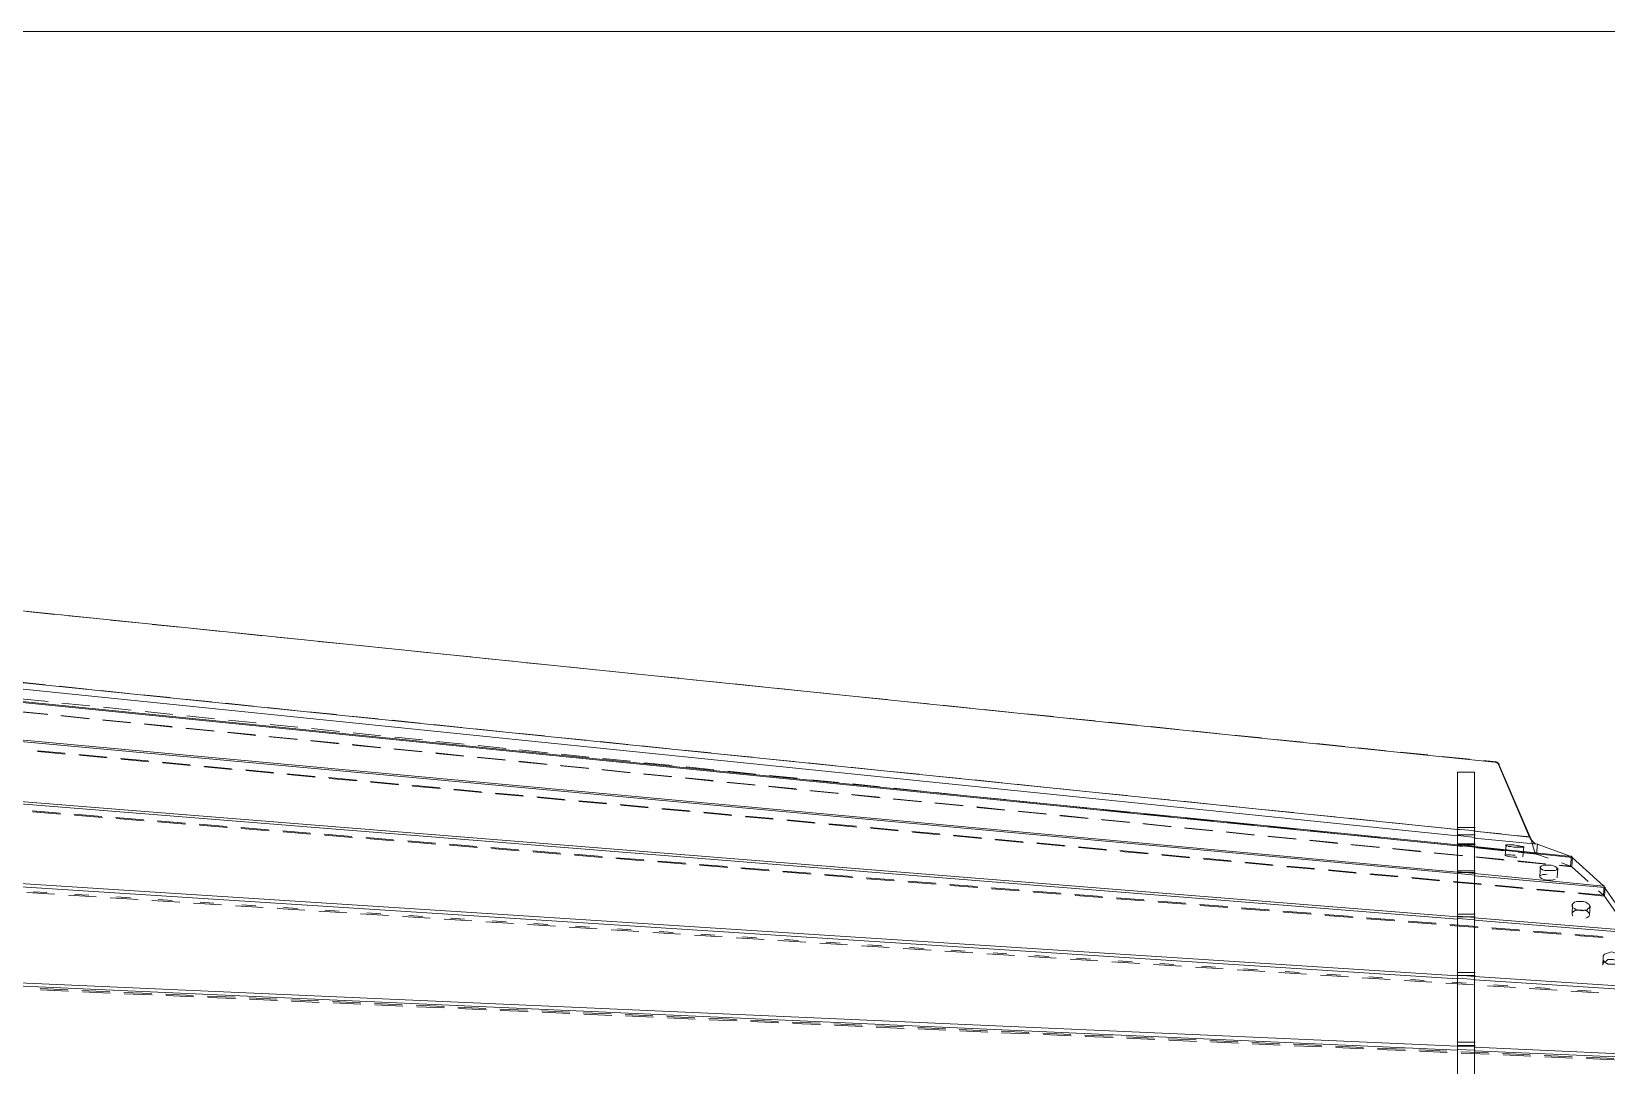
# Model space of a CAD drawing. Header units: millimetres. Extents: x 3 to 591, y 5 to 206.
# Drawn here: x 66 to 137.7, y 157.7 to 204.8 of the extents above; entities that cross this region are included whole.
import ezdxf

# ---------------------------------------------------------------- set-up
doc = ezdxf.new("R2010")
doc.units = ezdxf.units.MM

msp = doc.modelspace()

# ---------------------------------------------------------------- linework, layer by layer
at = {"color": 9, "lineweight": 0, "true_color": 0xc0c0c0}
msp.add_lwpolyline([(291.994167, 204.822778), (4.974167, 204.822778)], dxfattribs=at)
at = {"color": 7, "lineweight": 0}
for points in [[(55.068611, 179.493333), (132.644444, 171.520556)], [(65.806442, 178.38529), (67.069828, 178.255843)], [(67.701521, 178.19112), (68.964906, 178.061674)], [(69.596599, 177.996951), (70.859985, 177.867504)], [(71.491678, 177.802781), (72.755064, 177.673335)], [(73.386757, 177.608612), (74.650142, 177.479165)], [(75.281835, 177.414442), (76.545221, 177.284996)], [(77.176914, 177.220272), (78.4403, 177.090826)], [(79.071993, 177.026103), (80.335378, 176.896657)], [(80.967071, 176.831933), (82.230457, 176.702487)], [(82.86215, 176.637764), (84.125536, 176.508317)], [(130.951111, 168.451389), (55.068611, 176.2125)], [(130.951111, 168.169167), (55.068611, 175.930278)], [(84.757229, 176.443594), (86.020615, 176.314148)], [(86.652307, 176.249425), (87.915693, 176.119978)], [(88.547386, 176.055255), (89.810772, 175.925809)], [(90.442465, 175.861086), (91.705851, 175.731639)], [(55.068611, 175.330556), (130.951111, 167.745833)], [(130.951111, 167.710556), (55.068611, 175.295278)], [(65.368163, 175.175233), (66.631548, 175.045786)], [(92.337543, 175.666916), (93.600929, 175.53747)], [(94.232622, 175.472747), (95.496008, 175.3433)], [(96.127701, 175.278577), (97.391087, 175.149131)], [(98.022779, 175.084407), (99.286165, 174.954961)], [(66.758446, 174.280057), (65.49506, 174.409505)], [(67.263241, 174.981062), (68.526627, 174.851614)], [(69.15832, 174.786891), (70.421705, 174.657443)], [(71.053398, 174.592719), (72.316784, 174.463272)], [(72.948477, 174.398548), (74.211862, 174.269101)], [(99.917858, 174.890238), (101.181244, 174.760791)], [(101.812937, 174.696068), (103.076323, 174.566622)], [(103.708015, 174.501899), (104.971401, 174.372452)], [(65.444137, 173.833731), (66.707848, 173.707497)], [(66.741086, 173.689198), (65.477375, 173.815431)], [(67.339703, 173.64438), (68.603414, 173.518146)], [(68.636652, 173.499848), (67.372941, 173.626081)], [(68.653524, 174.085886), (67.390139, 174.215333)], [(70.548603, 173.891714), (69.285217, 174.021162)], [(72.443681, 173.697543), (71.180296, 173.826991)], [(74.33876, 173.503372), (73.075374, 173.632819)], [(74.843555, 174.204377), (76.106941, 174.074929)], [(76.738634, 174.010206), (78.002019, 173.880758)], [(78.633712, 173.816034), (79.897098, 173.686587)], [(80.528791, 173.621863), (81.792176, 173.492416)], [(105.603094, 174.307729), (106.86648, 174.178283)], [(107.498173, 174.11356), (108.761559, 173.984113)], [(109.393252, 173.91939), (110.656637, 173.789944)], [(111.28833, 173.725221), (112.551716, 173.595774)], [(55.068611, 173.496111), (130.951111, 166.511111)], [(130.951111, 166.440556), (55.068611, 173.425556)], [(69.235269, 173.455029), (70.49898, 173.328795)], [(70.532218, 173.310498), (69.268507, 173.436731)], [(71.130835, 173.265678), (72.394546, 173.139444)], [(72.427784, 173.121148), (71.164074, 173.247381)], [(73.026402, 173.076327), (74.290112, 172.950093)], [(74.323351, 172.931797), (73.05964, 173.058031)], [(76.233838, 173.3092), (74.970453, 173.438648)], [(78.128917, 173.115029), (76.865531, 173.244477)], [(80.023995, 172.920858), (78.76061, 173.050305)], [(82.423869, 173.427692), (83.687255, 173.298244)], [(84.318948, 173.233521), (85.582333, 173.104073)], [(86.214026, 173.039349), (87.477412, 172.909902)], [(113.183409, 173.531051), (114.446795, 173.401605)], [(115.078488, 173.336881), (116.341873, 173.207435)], [(116.973566, 173.142712), (118.236952, 173.013266)], [(118.868645, 172.948542), (120.132031, 172.819096)], [(74.921968, 172.886976), (76.185679, 172.760743)], [(76.218917, 172.742447), (74.955206, 172.868681)], [(76.817534, 172.697626), (78.081245, 172.571392)], [(78.114483, 172.553097), (76.850772, 172.679331)], [(78.7131, 172.508275), (79.976811, 172.382041)], [(80.01005, 172.363747), (78.746339, 172.48998)], [(80.608667, 172.318924), (81.872377, 172.19269)], [(81.905616, 172.174397), (80.641905, 172.30063)], [(81.919074, 172.726686), (80.655688, 172.856134)], [(83.814152, 172.532515), (82.550767, 172.661963)], [(85.709231, 172.338344), (84.445845, 172.467791)], [(87.604309, 172.144172), (86.340924, 172.27362)], [(88.109105, 172.845178), (89.37249, 172.715731)], [(90.004183, 172.651007), (91.267569, 172.52156)], [(91.899262, 172.456836), (93.162647, 172.327388)], [(93.79434, 172.262665), (95.057726, 172.133217)], [(120.763724, 172.754373), (122.027109, 172.624926)], [(122.658802, 172.560203), (123.922188, 172.430757)], [(124.553881, 172.366034), (125.817267, 172.236587)], [(66.256727, 172.041499), (67.52135, 171.924758)], [(67.552291, 171.892626), (66.287668, 172.009367)], [(68.153662, 171.866388), (69.418285, 171.749646)], [(69.449225, 171.717514), (68.184602, 171.834255)], [(70.050596, 171.691276), (71.315219, 171.574534)], [(71.34616, 171.542402), (70.081537, 171.659143)], [(71.947531, 171.516164), (73.212154, 171.399423)], [(73.243094, 171.36729), (71.978471, 171.484031)], [(82.504233, 172.129573), (83.767944, 172.003339)], [(83.801182, 171.985047), (82.537471, 172.11128)], [(84.399799, 171.940222), (85.66351, 171.813988)], [(85.696748, 171.795696), (84.433038, 171.92193)], [(86.295365, 171.750871), (87.559076, 171.624638)], [(87.592315, 171.606346), (86.328604, 171.73258)], [(88.190931, 171.561521), (89.454642, 171.435287)], [(89.487881, 171.416996), (88.22417, 171.54323)], [(89.499388, 171.950001), (88.236002, 172.079449)], [(91.394466, 171.75583), (90.131081, 171.885277)], [(93.289545, 171.561658), (92.026159, 171.691106)], [(95.184623, 171.367487), (93.921238, 171.496935)], [(95.689419, 172.068493), (96.952804, 171.939046)], [(97.584497, 171.874322), (98.847883, 171.744875)], [(99.479576, 171.680151), (100.742961, 171.550703)], [(101.374654, 171.48598), (102.63804, 171.356532)], [(126.44896, 172.171864), (127.712345, 172.042418)], [(128.344038, 171.977695), (129.607424, 171.848248)], [(130.239117, 171.783525), (131.502503, 171.654079)], [(132.134196, 171.589355), (132.723043, 171.529022)], [(132.820833, 171.414722), (132.820833, 171.45), (132.785556, 171.45), (132.785556, 171.485278), (132.750278, 171.485278), (132.750278, 171.520556), (132.715, 171.520556), (132.679722, 171.520556), (132.644444, 171.520556)], [(132.676371, 171.546908), (132.722938, 171.529269)], [(132.750278, 171.485278), (132.715, 171.520556)], [(132.722973, 171.529093), (132.749078, 171.524507), (132.77342, 171.517098)], [(132.750278, 171.485278), (132.785556, 171.485278), (132.820833, 171.45), (132.856111, 171.45), (132.856111, 171.414722), (132.856111, 171.379444)], [(73.844466, 171.341052), (75.109089, 171.224311)], [(75.140029, 171.192178), (73.875406, 171.30892)], [(75.7414, 171.16594), (77.006023, 171.049199)], [(77.036964, 171.017066), (75.772341, 171.133808)], [(77.638335, 170.990828), (78.902958, 170.874087)], [(78.933898, 170.841955), (77.669275, 170.958696)], [(79.535269, 170.815716), (80.799892, 170.698975)], [(80.830833, 170.666843), (79.56621, 170.783584)], [(90.086498, 171.37217), (91.350208, 171.245936)], [(91.383447, 171.227646), (90.119736, 171.353879)], [(91.982064, 171.182819), (93.245775, 171.056585)], [(93.279013, 171.038296), (92.015303, 171.164529)], [(93.87763, 170.993468), (95.141341, 170.867234)], [(95.17458, 170.848946), (93.910869, 170.975179)], [(95.773196, 170.804117), (97.036907, 170.677883)], [(97.070146, 170.659596), (95.806435, 170.785829)], [(97.079702, 171.173316), (95.816316, 171.302763)], [(98.97478, 170.979145), (97.711395, 171.108592)], [(100.869859, 170.784973), (99.606473, 170.914421)], [(103.269733, 171.291808), (104.533118, 171.162361)], [(105.164811, 171.097637), (106.428197, 170.96819)], [(107.05989, 170.903466), (108.323275, 170.774018)], [(130.951111, 171.061944), (131.727222, 171.061944)], [(130.951111, 157.056667), (130.951111, 157.903333), (130.951111, 158.75), (130.951111, 159.561389), (130.951111, 160.3375), (130.951111, 161.113611), (130.951111, 161.854444), (130.951111, 162.595278), (130.951111, 163.300833), (130.951111, 163.971111), (130.951111, 164.606111), (130.951111, 165.241111), (130.951111, 165.840833), (130.951111, 166.405278), (130.951111, 166.969722), (130.951111, 167.463611), (130.951111, 167.9575), (130.951111, 168.380833), (130.951111, 168.804167), (130.951111, 169.192222), (130.951111, 169.545), (130.951111, 169.8625), (130.951111, 170.109444), (130.951111, 170.356389), (130.951111, 170.568056), (130.951111, 170.744444), (130.951111, 170.885556), (130.951111, 170.991389), (130.951111, 171.061944)], [(131.727222, 157.056667), (131.727222, 157.903333), (131.727222, 158.75), (131.727222, 159.561389), (131.727222, 160.3375), (131.727222, 161.113611), (131.727222, 161.854444), (131.727222, 162.595278), (131.727222, 163.300833), (131.727222, 163.971111), (131.727222, 164.606111), (131.727222, 165.241111), (131.727222, 165.840833), (131.727222, 166.405278), (131.727222, 166.969722), (131.727222, 167.463611), (131.727222, 167.9575), (131.727222, 168.380833), (131.727222, 168.804167), (131.727222, 169.192222), (131.727222, 169.545), (131.727222, 169.8625), (131.727222, 170.109444), (131.727222, 170.356389), (131.727222, 170.568056), (131.727222, 170.744444), (131.727222, 170.885556), (131.727222, 170.991389), (131.727222, 171.061944)], [(132.820833, 171.414722), (134.231944, 168.098611)], [(132.856111, 171.379444), (132.820833, 171.414722)], [(134.267222, 168.098611), (132.856111, 171.379444)], [(55.068611, 170.568056), (130.951111, 164.465)], [(130.951111, 164.359167), (55.068611, 170.462222)], [(81.432204, 170.640604), (82.696827, 170.523863)], [(82.727767, 170.491731), (81.463144, 170.608472)], [(83.329138, 170.465492), (84.593762, 170.348751)], [(84.624702, 170.316619), (83.360079, 170.43336)], [(85.226073, 170.290381), (86.490696, 170.173639)], [(86.521636, 170.141507), (85.257013, 170.258248)], [(87.123008, 170.115269), (88.387631, 169.998527)], [(88.418571, 169.966395), (87.153948, 170.083136)], [(97.668762, 170.614766), (98.932473, 170.488532)], [(98.965712, 170.470245), (97.702001, 170.596479)], [(99.564329, 170.425416), (100.828039, 170.299182)], [(100.861279, 170.280895), (99.597568, 170.407129)], [(101.459895, 170.236065), (102.723606, 170.109831)], [(102.756845, 170.091545), (101.493134, 170.217779)], [(102.764937, 170.590802), (101.501552, 170.720249)], [(103.355461, 170.046714), (104.619172, 169.92048)], [(104.652411, 169.902195), (103.3887, 170.028428)], [(104.660016, 170.396631), (103.39663, 170.526078)], [(106.555094, 170.202459), (105.291709, 170.331907)], [(108.450173, 170.008288), (107.186787, 170.137735)], [(108.954968, 170.709295), (110.218354, 170.579847)], [(110.850047, 170.515123), (112.113432, 170.385676)], [(112.745125, 170.320952), (114.008511, 170.191505)], [(114.640204, 170.126781), (115.903589, 169.997333)], [(89.019942, 169.940157), (90.284565, 169.823416)], [(90.315506, 169.791283), (89.050883, 169.908025)], [(90.916877, 169.765045), (92.1815, 169.648304)], [(92.21244, 169.616171), (90.947817, 169.732913)], [(92.813811, 169.589933), (94.078434, 169.473192)], [(94.109375, 169.44106), (92.844752, 169.557801)], [(94.710746, 169.414821), (95.975369, 169.29808)], [(96.006309, 169.265948), (94.741686, 169.382689)], [(105.251027, 169.857363), (106.514738, 169.731129)], [(106.547977, 169.712845), (105.284267, 169.839078)], [(107.146593, 169.668012), (108.410304, 169.541778)], [(108.443544, 169.523495), (107.179833, 169.649728)], [(109.04216, 169.478661), (110.30587, 169.352427)], [(110.33911, 169.334144), (109.075399, 169.460378)], [(110.345251, 169.814117), (109.081866, 169.943564)], [(112.24033, 169.619945), (110.976944, 169.749393)], [(114.135408, 169.425774), (112.872023, 169.555221)], [(116.030487, 169.231603), (114.767101, 169.36105)], [(116.535282, 169.93261), (117.798668, 169.803162)], [(118.430361, 169.738438), (119.693746, 169.608991)], [(120.325439, 169.544267), (121.588825, 169.41482)], [(122.220518, 169.350096), (123.483903, 169.220648)], [(66.035795, 169.297819), (67.30174, 169.196409)], [(67.330297, 169.15195), (66.064353, 169.253358)], [(67.934712, 169.145704), (69.200657, 169.044294)], [(69.229215, 168.999838), (67.96327, 169.101246)], [(69.833629, 168.993589), (71.099574, 168.892178)], [(71.128132, 168.847725), (69.862187, 168.949134)], [(71.732546, 168.841473), (72.998491, 168.740063)], [(73.027049, 168.695613), (71.761104, 168.797021)], [(73.631464, 168.689358), (74.897408, 168.587948)], [(74.925967, 168.5435), (73.660022, 168.644909)], [(96.607681, 169.239709), (97.872304, 169.122968)], [(97.903244, 169.090836), (96.638621, 169.207577)], [(98.504615, 169.064597), (99.769238, 168.947856)], [(99.800179, 168.915724), (98.535556, 169.032465)], [(100.40155, 168.889486), (101.666173, 168.772744)], [(101.697113, 168.740612), (100.43249, 168.857353)], [(102.298484, 168.714374), (103.563107, 168.597632)], [(103.594048, 168.5655), (102.329425, 168.682241)], [(110.937726, 169.289311), (112.201437, 169.163077)], [(112.234676, 169.144794), (110.970965, 169.271028)], [(112.833292, 169.09996), (114.097003, 168.973726)], [(114.130243, 168.955444), (112.866532, 169.081678)], [(114.728858, 168.910609), (115.992569, 168.784375)], [(116.025809, 168.766094), (114.762098, 168.892327)], [(116.624425, 168.721258), (117.888135, 168.595024)], [(117.921375, 168.576744), (116.657664, 168.702977)], [(117.925565, 169.037431), (116.66218, 169.166879)], [(119.820644, 168.84326), (118.557258, 168.972707)], [(121.715722, 168.649089), (120.452337, 168.778536)], [(124.115596, 169.155925), (125.378982, 169.026477)], [(126.010675, 168.961754), (127.27406, 168.832306)], [(127.905753, 168.767582), (129.169139, 168.638135)], [(75.530381, 168.537243), (76.796325, 168.435833)], [(76.824884, 168.391388), (75.558939, 168.492796)], [(77.429298, 168.385128), (78.695242, 168.283718)], [(78.723801, 168.239275), (77.457856, 168.340684)], [(79.328215, 168.233013), (80.594159, 168.131603)], [(80.622718, 168.087163), (79.356774, 168.188571)], [(81.227132, 168.080898), (82.493077, 167.979488)], [(82.521636, 167.935051), (81.255691, 168.036459)], [(83.126049, 167.928783), (84.391994, 167.827373)], [(84.420553, 167.782938), (83.154608, 167.884346)], [(104.195419, 168.539262), (105.460042, 168.42252)], [(105.490982, 168.390388), (104.226359, 168.50713)], [(106.092353, 168.36415), (107.356977, 168.247409)], [(107.387917, 168.215276), (106.123294, 168.332018)], [(107.989288, 168.189038), (109.253911, 168.072297)], [(109.284852, 168.040164), (108.020228, 168.156906)], [(109.886223, 168.013926), (111.150846, 167.897185)], [(111.181786, 167.865053), (109.917163, 167.981794)], [(118.519991, 168.531907), (119.783702, 168.405673)], [(119.816941, 168.387394), (118.553231, 168.513627)], [(120.415557, 168.342556), (121.679268, 168.216322)], [(121.712508, 168.198043), (120.448797, 168.324277)], [(122.311123, 168.153205), (123.574834, 168.026972)], [(123.608074, 168.008693), (122.344363, 168.134927)], [(123.610801, 168.454917), (122.347415, 168.584365)], [(124.206689, 167.963855), (125.4704, 167.837621)], [(125.50364, 167.819343), (124.239929, 167.945577)], [(125.505879, 168.260746), (124.242494, 168.390194)], [(127.400958, 168.066575), (126.137572, 168.196022)], [(129.296036, 167.872403), (128.032651, 168.001851)], [(129.800832, 168.573411), (131.064217, 168.443964)], [(131.756644, 168.386196), (130.981591, 168.465571)], [(131.756644, 168.094766), (130.981591, 168.174141)], [(130.981626, 168.537114), (131.756679, 168.537114)], [(130.981626, 168.203562), (131.756679, 168.203562)], [(131.69591, 168.37924), (132.959296, 168.249792)], [(134.231944, 168.098611), (131.727222, 168.380833)], [(134.584722, 167.781111), (131.727222, 168.063333)], [(133.590989, 168.185069), (134.278829, 168.114592)], [(134.231944, 168.098611), (134.3025, 167.992778), (134.408333, 167.886944), (134.478889, 167.816389), (134.584722, 167.781111)], [(134.267222, 168.098611), (134.231944, 168.098611)], [(134.267222, 168.098611), (134.267222, 168.028056)], [(134.286942, 168.06418), (134.337742, 167.887791)], [(134.293857, 168.056243), (134.351007, 167.836109), (134.418035, 167.594809), (134.484357, 167.420537), (134.555265, 167.333401)], [(85.024966, 167.776668), (86.290911, 167.675258)], [(86.31947, 167.630826), (85.053525, 167.732234)], [(86.923883, 167.624553), (88.189828, 167.523143)], [(88.218387, 167.478713), (86.952443, 167.580122)], [(88.8228, 167.472438), (90.088745, 167.371028)], [(90.117305, 167.326601), (88.85136, 167.428009)], [(90.721717, 167.320323), (91.987662, 167.218913)], [(92.016222, 167.174488), (90.750277, 167.275897)], [(92.620634, 167.168208), (93.886579, 167.066798)], [(111.783157, 167.838814), (113.04778, 167.722073)], [(113.078721, 167.689941), (111.814098, 167.806682)], [(113.680092, 167.663702), (114.944715, 167.546961)], [(114.975655, 167.514829), (113.711032, 167.63157)], [(115.577026, 167.48859), (116.841649, 167.371849)], [(116.87259, 167.339717), (115.607967, 167.456458)], [(117.473961, 167.313479), (118.738584, 167.196737)], [(118.769524, 167.164605), (117.504901, 167.281346)], [(126.102256, 167.774504), (127.365966, 167.64827)], [(127.399207, 167.629993), (126.135496, 167.756226)], [(127.997822, 167.585153), (129.261533, 167.458919)], [(129.294773, 167.440643), (128.031062, 167.566876)], [(129.893388, 167.395802), (131.157099, 167.269568)], [(131.190339, 167.251293), (129.926628, 167.377526)], [(131.191115, 167.678232), (129.927729, 167.80768)], [(131.756644, 167.645256), (130.981591, 167.722515)], [(130.981626, 167.797762), (131.756679, 167.797762)], [(130.981626, 167.761567), (131.756679, 167.684309)], [(130.981626, 167.758851), (131.756679, 167.758851)], [(131.727222, 167.675278), (136.136944, 167.216667)], [(136.172222, 167.181389), (131.727222, 167.64)], [(131.788954, 167.206451), (133.052665, 167.080217)], [(133.085905, 167.061943), (131.822194, 167.188176)], [(133.086193, 167.484061), (131.822808, 167.613508)], [(133.1728, 167.743046), (133.130114, 167.272794)], [(133.130466, 167.270359), (133.142461, 167.282707), (133.189027, 167.290821), (133.26558, 167.293996), (133.365416, 167.292232), (133.480069, 167.285529), (133.581391, 167.276181)], [(133.651603, 167.183291), (133.635291, 167.183929), (133.517464, 167.193101), (133.400694, 167.205801), (133.294861, 167.221323), (133.210194, 167.238257), (133.15375, 167.25519), (133.130466, 167.270359)], [(134.55523, 167.333542), (133.717886, 167.419337)], [(133.926756, 167.200509), (133.969443, 167.670762)], [(135.087674, 167.141764), (134.55523, 167.333507)], [(134.597951, 167.803618), (134.555265, 167.333366)], [(134.584722, 167.781111), (136.136944, 167.216667)], [(136.104983, 166.775412), (136.147669, 167.245665)], [(136.136944, 167.216667), (136.172222, 167.181389)], [(136.193495, 167.202026), (136.161392, 166.754704)], [(136.172222, 167.181389), (137.618611, 165.876111)], [(55.068611, 166.652222), (130.951111, 161.783889)], [(130.951111, 161.642778), (55.068611, 166.511111)], [(93.915139, 167.022376), (92.649194, 167.123784)], [(94.519551, 167.016093), (95.785496, 166.914683)], [(95.814057, 166.870264), (94.548112, 166.971672)], [(96.418468, 166.863978), (97.684413, 166.762568)], [(97.712974, 166.718151), (96.447029, 166.819559)], [(98.317385, 166.711863), (99.58333, 166.610453)], [(99.611891, 166.566039), (98.345946, 166.667447)], [(100.216302, 166.559748), (101.482247, 166.458338)], [(101.510808, 166.413926), (100.244864, 166.515335)], [(119.370896, 167.138367), (120.635519, 167.021625)], [(120.666459, 166.989493), (119.401836, 167.106234)], [(121.26783, 166.963255), (122.532453, 166.846513)], [(122.563394, 166.814381), (121.298771, 166.931123)], [(123.164765, 166.788143), (124.429388, 166.671402)], [(124.460328, 166.639269), (123.195705, 166.756011)], [(125.061699, 166.613031), (126.326322, 166.49629)], [(126.357263, 166.464158), (125.09264, 166.580899)], [(126.958634, 166.437919), (128.223257, 166.321178)], [(131.756644, 166.369541), (130.981591, 166.441155)], [(130.981626, 166.573094), (131.756679, 166.573094)], [(130.981626, 166.516897), (131.756679, 166.445283)], [(130.981626, 166.497247), (131.756679, 166.497247)], [(131.727222, 166.440556), (137.618611, 165.876111)], [(133.68452, 167.0171), (134.948231, 166.890867)], [(134.981472, 166.872592), (133.717761, 166.998826)], [(134.730349, 166.752588), (134.698246, 166.305265)], [(135.496088, 166.247833), (135.528191, 166.695155)], [(135.580087, 166.82775), (136.105089, 166.775306)], [(136.161286, 166.754739), (135.613327, 166.809476)], [(136.104983, 166.775412), (135.685115, 166.926614)], [(136.104983, 166.775412), (136.161427, 166.754598)], [(136.907276, 166.081899), (136.161321, 166.754775)], [(102.11522, 166.407633), (103.381164, 166.306223)], [(103.409726, 166.261814), (102.143781, 166.363222)], [(104.014137, 166.255518), (105.280081, 166.154108)], [(105.308643, 166.109701), (104.042698, 166.21111)], [(105.913054, 166.103403), (107.178998, 166.001993)], [(107.20756, 165.957589), (105.941615, 166.058997)], [(107.811971, 165.951288), (109.077915, 165.849878)], [(109.106477, 165.805477), (107.840533, 165.906885)], [(109.710888, 165.799173), (110.976832, 165.697763)], [(111.005395, 165.653364), (109.73945, 165.754772)], [(128.254197, 166.289046), (126.989574, 166.405787)], [(128.855569, 166.262807), (130.120192, 166.146066)], [(130.151132, 166.113934), (128.886509, 166.230675)], [(130.752503, 166.087695), (132.017126, 165.970954)], [(132.048067, 165.938822), (130.783444, 166.055563)], [(137.653889, 165.805556), (131.727222, 166.334722)], [(132.649438, 165.912583), (133.914061, 165.795842)], [(133.945001, 165.76371), (132.680378, 165.880451)], [(134.546372, 165.737472), (135.810995, 165.62073)], [(134.698211, 166.298245), (134.712322, 166.336345), (134.761005, 166.369153), (134.839322, 166.393848), (134.940569, 166.407959), (135.040689, 166.410109)], [(135.401754, 166.172165), (135.306753, 166.150784), (135.197391, 166.142317), (135.078858, 166.145845), (134.962441, 166.161014), (134.857666, 166.186062), (134.774058, 166.219576), (134.719378, 166.258028), (134.698211, 166.298245)], [(137.601713, 165.455494), (137.633816, 165.902816)], [(137.618611, 165.876111), (137.653889, 165.805556)], [(137.653889, 165.805556), (139.029722, 163.83)], [(137.677701, 165.822948), (137.655124, 165.421134)], [(67.050126, 165.503579), (65.78271, 165.584547)], [(66.073054, 165.618634), (66.706762, 165.578152)], [(68.95125, 165.382127), (67.683834, 165.463095)], [(67.974179, 165.497189), (68.607887, 165.456707)], [(70.852375, 165.260676), (69.584959, 165.341644)], [(69.875304, 165.375744), (70.509012, 165.335262)], [(72.7535, 165.139224), (71.486083, 165.220192)], [(71.776429, 165.254299), (72.410137, 165.213818)], [(74.654624, 165.017773), (73.387208, 165.09874)], [(73.677554, 165.132854), (74.311262, 165.092373)], [(75.578679, 165.01141), (76.212387, 164.970928)], [(111.609805, 165.647058), (112.87575, 165.545648)], [(112.904312, 165.501252), (111.638367, 165.60266)], [(113.508722, 165.494943), (114.774667, 165.393533)], [(114.803229, 165.349139), (113.537284, 165.450548)], [(115.407639, 165.342828), (116.673584, 165.241418)], [(116.702147, 165.197027), (115.436202, 165.298435)], [(117.306556, 165.190713), (118.572501, 165.089303)], [(118.601064, 165.044914), (117.335119, 165.146323)], [(119.205473, 165.038598), (120.471418, 164.937188)], [(135.841936, 165.588598), (134.577313, 165.705339)], [(136.193883, 165.012617), (136.171305, 164.610803)], [(136.443307, 165.56236), (137.601713, 165.455424)], [(137.655265, 165.421204), (136.474247, 165.530228)], [(137.601713, 165.455494), (137.378791, 165.656577)], [(137.601713, 165.455494), (137.655335, 165.421275)], [(138.15778, 164.69716), (137.655406, 165.421098)], [(76.555749, 164.896321), (75.288332, 164.977289)], [(78.456873, 164.774869), (77.189457, 164.855837)], [(77.479804, 164.889965), (78.113512, 164.849483)], [(80.357998, 164.653418), (79.090581, 164.734385)], [(79.380929, 164.76852), (80.014637, 164.728038)], [(82.259122, 164.531966), (80.991706, 164.612934)], [(81.282054, 164.647075), (81.915762, 164.606593)], [(84.160247, 164.410514), (82.89283, 164.491482)], [(83.183179, 164.52563), (83.816887, 164.485149)], [(86.061371, 164.289063), (84.793955, 164.370031)], [(85.084304, 164.404185), (85.718012, 164.363704)], [(120.499981, 164.892802), (119.234036, 164.99421)], [(121.10439, 164.886483), (122.370335, 164.785073)], [(122.398898, 164.74069), (121.132954, 164.842098)], [(123.003307, 164.734368), (124.269252, 164.632958)], [(124.297816, 164.588577), (123.031871, 164.689985)], [(124.902224, 164.582253), (126.168169, 164.480843)], [(126.196733, 164.436465), (124.930788, 164.537873)], [(126.801141, 164.430138), (128.067086, 164.328728)], [(128.09565, 164.284352), (126.829705, 164.385761)], [(131.756644, 164.327946), (130.981591, 164.390035)], [(130.981626, 164.587273), (131.756679, 164.587273)], [(130.981626, 164.498831), (131.756679, 164.436742)], [(130.981626, 164.478406), (131.756679, 164.478406)], [(131.727222, 164.429722), (139.029722, 163.83)], [(139.065, 163.724167), (131.727222, 164.323889)], [(136.209621, 164.517176), (136.191025, 164.537743), (136.17127, 164.60089)], [(136.171305, 164.601031), (136.18718, 164.66312), (136.236922, 164.718859), (136.316649, 164.762956), (136.418602, 164.791531), (136.453174, 164.79647)], [(136.419167, 164.7825), (136.525, 164.7825), (136.630833, 164.7825), (136.701389, 164.747222)], [(136.71102, 164.782218), (136.764995, 164.766696), (136.859186, 164.724362), (136.927978, 164.669682), (136.96502, 164.607946), (136.966784, 164.544446), (136.933623, 164.484826), (136.868006, 164.434379), (136.80321, 164.408461)], [(136.970206, 164.566247), (136.992783, 164.968061)], [(87.962496, 164.167611), (86.695079, 164.248579)], [(86.985429, 164.282741), (87.619137, 164.242259)], [(89.86362, 164.04616), (88.596204, 164.127127)], [(88.886554, 164.161296), (89.520262, 164.120814)], [(91.764745, 163.924708), (90.497329, 164.005676)], [(90.787679, 164.039851), (91.421387, 163.999369)], [(93.665869, 163.803256), (92.398453, 163.884224)], [(92.688804, 163.918406), (93.322512, 163.877924)], [(95.566994, 163.681805), (94.299578, 163.762772)], [(94.589929, 163.796961), (95.223637, 163.75648)], [(97.468118, 163.560353), (96.200702, 163.641321)], [(96.491054, 163.675516), (97.124762, 163.635035)], [(128.700058, 164.278023), (129.966003, 164.176613)], [(129.994567, 164.13224), (128.728623, 164.233648)], [(130.598975, 164.125908), (131.86492, 164.024498)], [(131.893485, 163.980127), (130.62754, 164.081536)], [(132.497893, 163.973793), (133.763837, 163.872383)], [(133.792402, 163.828015), (132.526457, 163.929423)], [(134.39681, 163.821678), (135.662754, 163.720268)], [(135.691319, 163.675902), (134.425374, 163.777311)], [(136.295727, 163.669563), (137.561671, 163.568153)], [(137.590237, 163.52379), (136.324292, 163.625198)], [(99.369243, 163.438901), (98.101827, 163.519869)], [(98.392179, 163.554072), (99.025887, 163.51359)], [(101.270368, 163.31745), (100.002951, 163.398417)], [(100.293304, 163.432627), (100.927012, 163.392145)], [(103.171492, 163.195998), (101.904076, 163.276966)], [(102.194429, 163.311182), (102.828137, 163.2707)], [(105.072617, 163.074546), (103.8052, 163.155514)], [(104.095554, 163.189737), (104.729262, 163.149255)], [(106.973741, 162.953095), (105.706325, 163.034063)], [(105.996678, 163.068292), (106.630387, 163.027811)], [(108.874866, 162.831643), (107.607449, 162.912611)], [(107.897803, 162.946847), (108.531512, 162.906366)], [(110.77599, 162.710192), (109.508574, 162.791159)], [(109.798928, 162.825402), (110.432637, 162.784921)], [(112.677115, 162.58874), (111.409698, 162.669708)], [(111.700053, 162.703958), (112.333762, 162.663476)], [(114.578239, 162.467288), (113.310823, 162.548256)], [(113.601178, 162.582513), (114.234887, 162.542031)], [(116.479364, 162.345837), (115.211947, 162.426804)], [(115.502303, 162.461068), (116.136012, 162.420586)], [(118.380488, 162.224385), (117.113072, 162.305353)], [(117.403428, 162.339623), (118.037137, 162.299142)], [(120.281613, 162.102933), (119.014197, 162.183901)], [(119.304553, 162.218178), (119.938262, 162.177697)], [(137.577336, 162.270334), (137.594269, 162.35359), (137.645069, 162.428731), (137.662708, 162.445312)], [(137.591447, 162.616586), (137.577689, 162.280741)], [(137.653889, 162.418889), (137.724444, 162.454167), (137.795, 162.524722), (137.936111, 162.524722), (138.041944, 162.524722), (138.147778, 162.489444), (138.253611, 162.418889), (138.288889, 162.383611)], [(55.068611, 161.925), (130.951111, 158.573611)], [(130.951111, 158.397222), (55.068611, 161.783889)], [(122.182737, 161.981482), (120.915321, 162.06245)], [(121.205678, 162.096733), (121.839387, 162.056252)], [(124.083862, 161.86003), (122.816446, 161.940998)], [(123.106803, 161.975289), (123.740512, 161.934807)], [(125.984987, 161.738578), (124.71757, 161.819546)], [(125.007928, 161.853844), (125.641637, 161.813362)], [(127.886111, 161.617127), (126.618695, 161.698095)], [(126.909053, 161.732399), (127.542761, 161.691917)], [(129.787236, 161.495675), (128.519819, 161.576643)], [(128.810178, 161.610954), (129.443886, 161.570473)], [(131.68836, 161.374224), (130.420944, 161.455191)], [(130.711303, 161.489509), (131.345011, 161.449028)], [(131.756644, 161.623022), (130.981591, 161.672411)], [(130.981626, 161.939958), (131.756679, 161.939958)], [(130.981626, 161.808724), (131.756679, 161.759336)], [(130.981626, 161.80375), (131.756679, 161.80375)], [(131.727222, 161.748611), (140.370278, 161.184167)], [(140.440833, 161.043056), (131.727222, 161.6075)], [(66.39359, 161.199851), (67.662337, 161.143448)], [(67.687522, 161.081557), (66.418775, 161.137957)], [(68.29671, 161.115247), (69.565457, 161.058844)], [(69.590642, 160.996956), (68.321895, 161.053357)], [(70.19983, 161.030642), (71.468577, 160.974239)], [(71.493763, 160.912356), (70.225016, 160.968756)], [(72.102951, 160.946038), (73.371698, 160.889635)], [(73.396883, 160.827756), (72.128136, 160.884156)], [(74.006071, 160.861433), (75.274818, 160.80503)], [(75.300004, 160.743155), (74.031257, 160.799556)], [(75.909191, 160.776829), (77.177938, 160.720426)], [(77.203125, 160.658555), (75.934377, 160.714955)], [(133.589485, 161.252772), (132.322068, 161.33374)], [(132.612428, 161.368064), (133.246136, 161.327583)], [(135.490609, 161.13132), (134.223193, 161.212288)], [(134.513553, 161.24662), (135.147261, 161.206138)], [(137.391734, 161.009869), (136.124317, 161.090836)], [(136.414678, 161.125175), (137.048386, 161.084693)], [(77.812312, 160.692224), (79.081059, 160.635821)], [(79.106245, 160.573955), (77.837498, 160.630355)], [(79.715432, 160.60762), (80.984179, 160.551217)], [(81.009366, 160.489354), (79.740619, 160.545755)], [(81.618552, 160.523015), (82.887299, 160.466612)], [(82.912486, 160.404754), (81.643739, 160.461154)], [(83.521673, 160.43841), (84.79042, 160.382007)], [(84.815607, 160.320154), (83.54686, 160.376554)], [(85.424793, 160.353806), (86.69354, 160.297403)], [(86.718727, 160.235553), (85.44998, 160.291954)], [(87.327913, 160.269201), (88.59666, 160.212798)], [(88.621848, 160.150953), (87.353101, 160.207353)], [(89.231034, 160.184597), (90.499781, 160.128194)], [(90.524968, 160.066353), (89.256221, 160.122753)], [(91.134154, 160.099992), (92.402901, 160.043589)], [(92.428089, 159.981753), (91.159342, 160.038153)], [(93.037275, 160.015388), (94.306021, 159.958985)], [(94.331209, 159.897152), (93.062462, 159.953552)], [(94.940395, 159.930783), (96.209142, 159.87438)], [(96.23433, 159.812552), (94.965583, 159.868952)], [(96.843515, 159.846179), (98.112262, 159.789776)], [(98.13745, 159.727952), (96.868703, 159.784352)], [(98.746636, 159.761574), (100.015382, 159.705171)], [(100.040571, 159.643351), (98.771824, 159.699751)], [(100.649756, 159.67697), (101.918503, 159.620566)], [(101.943692, 159.558751), (100.674944, 159.615151)], [(102.552876, 159.592365), (103.821623, 159.535962)], [(103.846812, 159.474151), (102.578065, 159.530551)], [(104.455997, 159.50776), (105.724744, 159.451357)], [(105.749933, 159.38955), (104.481186, 159.44595)], [(106.359117, 159.423156), (107.627864, 159.366753)], [(107.653053, 159.30495), (106.384306, 159.36135)], [(108.262237, 159.338551), (109.530984, 159.282148)], [(109.556174, 159.22035), (108.287427, 159.27675)], [(110.165358, 159.253947), (111.434105, 159.197544)], [(111.459294, 159.135749), (110.190547, 159.192149)], [(112.068478, 159.169342), (113.337225, 159.112939)], [(113.362415, 159.051149), (112.093668, 159.107549)], [(113.971598, 159.084738), (115.240345, 159.028335)], [(115.265535, 158.966549), (113.996788, 159.022949)], [(115.874719, 159.000133), (117.143466, 158.94373)], [(117.168656, 158.881948), (115.899909, 158.938348)], [(117.777839, 158.915529), (119.046586, 158.859126)], [(119.071776, 158.797348), (117.803029, 158.853748)], [(119.680959, 158.830924), (120.949706, 158.774521)], [(120.974897, 158.712748), (119.70615, 158.769148)], [(121.58408, 158.74632), (122.852827, 158.689916)], [(122.878017, 158.628147), (121.60927, 158.684547)], [(123.4872, 158.661715), (124.755947, 158.605312)], [(124.781138, 158.543547), (123.512391, 158.599947)], [(125.390321, 158.57711), (126.659067, 158.520707)], [(130.981626, 158.764146), (131.756679, 158.764146)], [(130.981626, 158.607478), (131.756679, 158.607478)], [(130.981626, 158.581584), (131.756679, 158.547012)], [(126.684259, 158.458947), (125.415511, 158.515347)], [(127.293441, 158.492506), (128.562188, 158.436103)], [(128.587379, 158.374346), (127.318632, 158.430746)], [(129.196561, 158.407901), (130.465308, 158.351498)], [(130.4905, 158.289746), (129.221753, 158.346146)], [(131.756644, 158.390449), (130.981591, 158.425021)], [(131.099682, 158.323297), (132.368428, 158.266894)], [(132.39362, 158.205146), (131.124873, 158.261546)], [(131.727222, 158.538333), (141.710833, 158.079722)], [(141.746111, 157.938611), (131.727222, 158.361944)], [(133.002802, 158.238692), (134.271549, 158.182289)], [(134.296741, 158.120545), (133.027994, 158.176945)], [(134.905922, 158.154088), (136.174669, 158.097685)], [(136.199861, 158.035945), (134.931114, 158.092345)], [(136.809043, 158.069483), (138.07779, 158.01308)], [(138.102982, 157.951345), (136.834235, 158.007745)]]:
    msp.add_lwpolyline(points, dxfattribs=at)
for points in [[(133.526389, 167.745833), (133.420556, 167.745833), (133.314722, 167.745833), (133.244167, 167.745833), (133.173611, 167.745833), (133.138333, 167.710556), (133.173611, 167.710556), (133.208889, 167.710556), (133.279444, 167.675278), (133.385278, 167.675278), (133.526389, 167.64), (133.632222, 167.64), (133.738056, 167.64), (133.843889, 167.64), (133.914444, 167.64), (133.949722, 167.64), (133.949722, 167.675278), (133.914444, 167.675278), (133.843889, 167.675278), (133.773333, 167.710556), (133.6675, 167.710556)], [(135.113889, 166.828611), (134.972778, 166.828611), (134.866944, 166.828611), (134.796389, 166.793333), (134.725833, 166.758056), (134.725833, 166.722778), (134.725833, 166.6875), (134.761111, 166.652222), (134.831667, 166.616944), (134.9375, 166.581667), (135.078611, 166.581667), (135.184444, 166.581667), (135.290278, 166.581667), (135.396111, 166.581667), (135.466667, 166.616944), (135.501944, 166.652222), (135.501944, 166.6875), (135.466667, 166.722778), (135.431389, 166.758056), (135.325556, 166.793333), (135.219722, 166.828611)], [(136.983611, 164.958889), (136.948333, 165.029444), (136.913056, 165.064722), (136.807222, 165.135278), (136.701389, 165.170556), (136.595556, 165.170556), (136.489722, 165.170556), (136.383889, 165.170556), (136.278056, 165.135278), (136.2075, 165.064722), (136.172222, 165.029444), (136.172222, 164.958889), (136.2075, 164.888333), (136.278056, 164.853056), (136.383889, 164.7825), (136.489722, 164.7825), (136.595556, 164.747222), (136.736667, 164.7825), (136.8425, 164.7825), (136.913056, 164.853056), (136.948333, 164.888333)], [(137.971389, 162.8775), (137.865556, 162.842222), (137.759722, 162.806944), (137.653889, 162.771667), (137.583333, 162.701111), (137.583333, 162.595278), (137.583333, 162.524722), (137.618611, 162.454167), (137.689167, 162.383611), (137.795, 162.313056), (137.900833, 162.313056), (138.041944, 162.313056), (138.147778, 162.313056), (138.253611, 162.383611), (138.324167, 162.418889), (138.359444, 162.524722), (138.359444, 162.595278), (138.359444, 162.665833), (138.288889, 162.736389), (138.183056, 162.806944), (138.077222, 162.842222)]]:
    msp.add_lwpolyline(points, close=True, dxfattribs=at)

doc.saveas('drawing.dxf')
